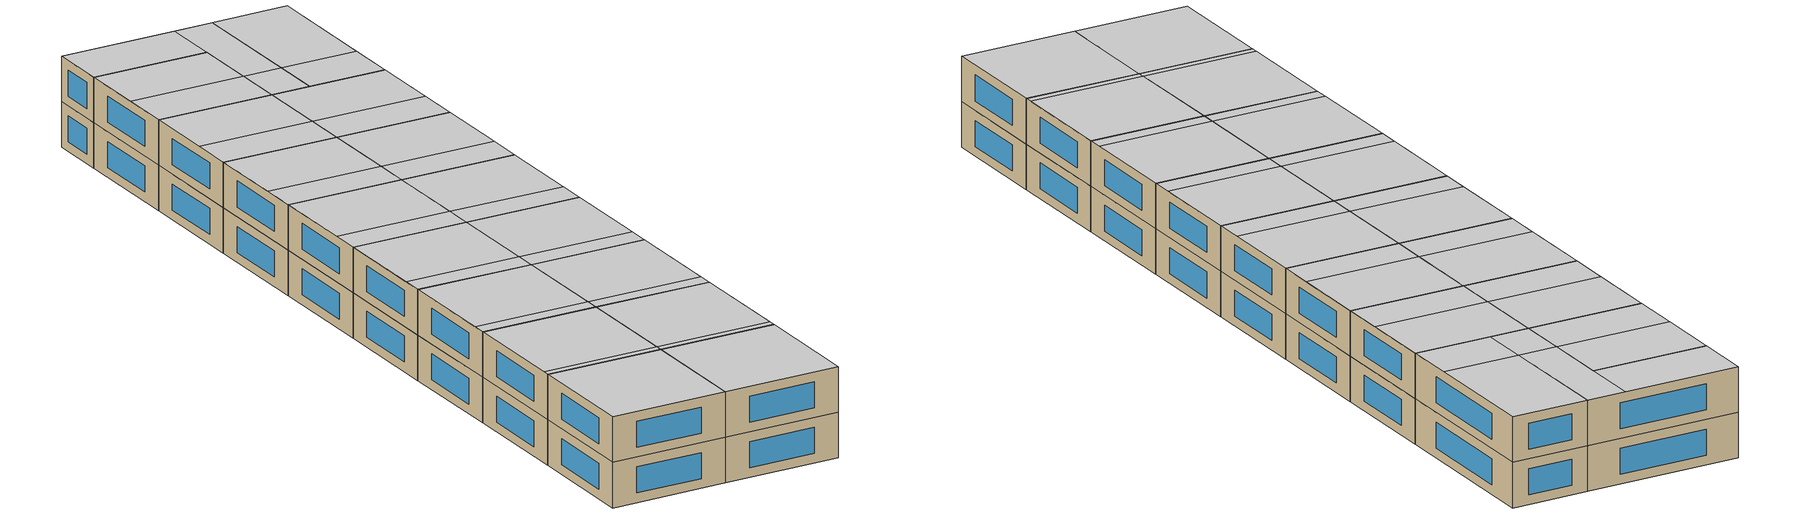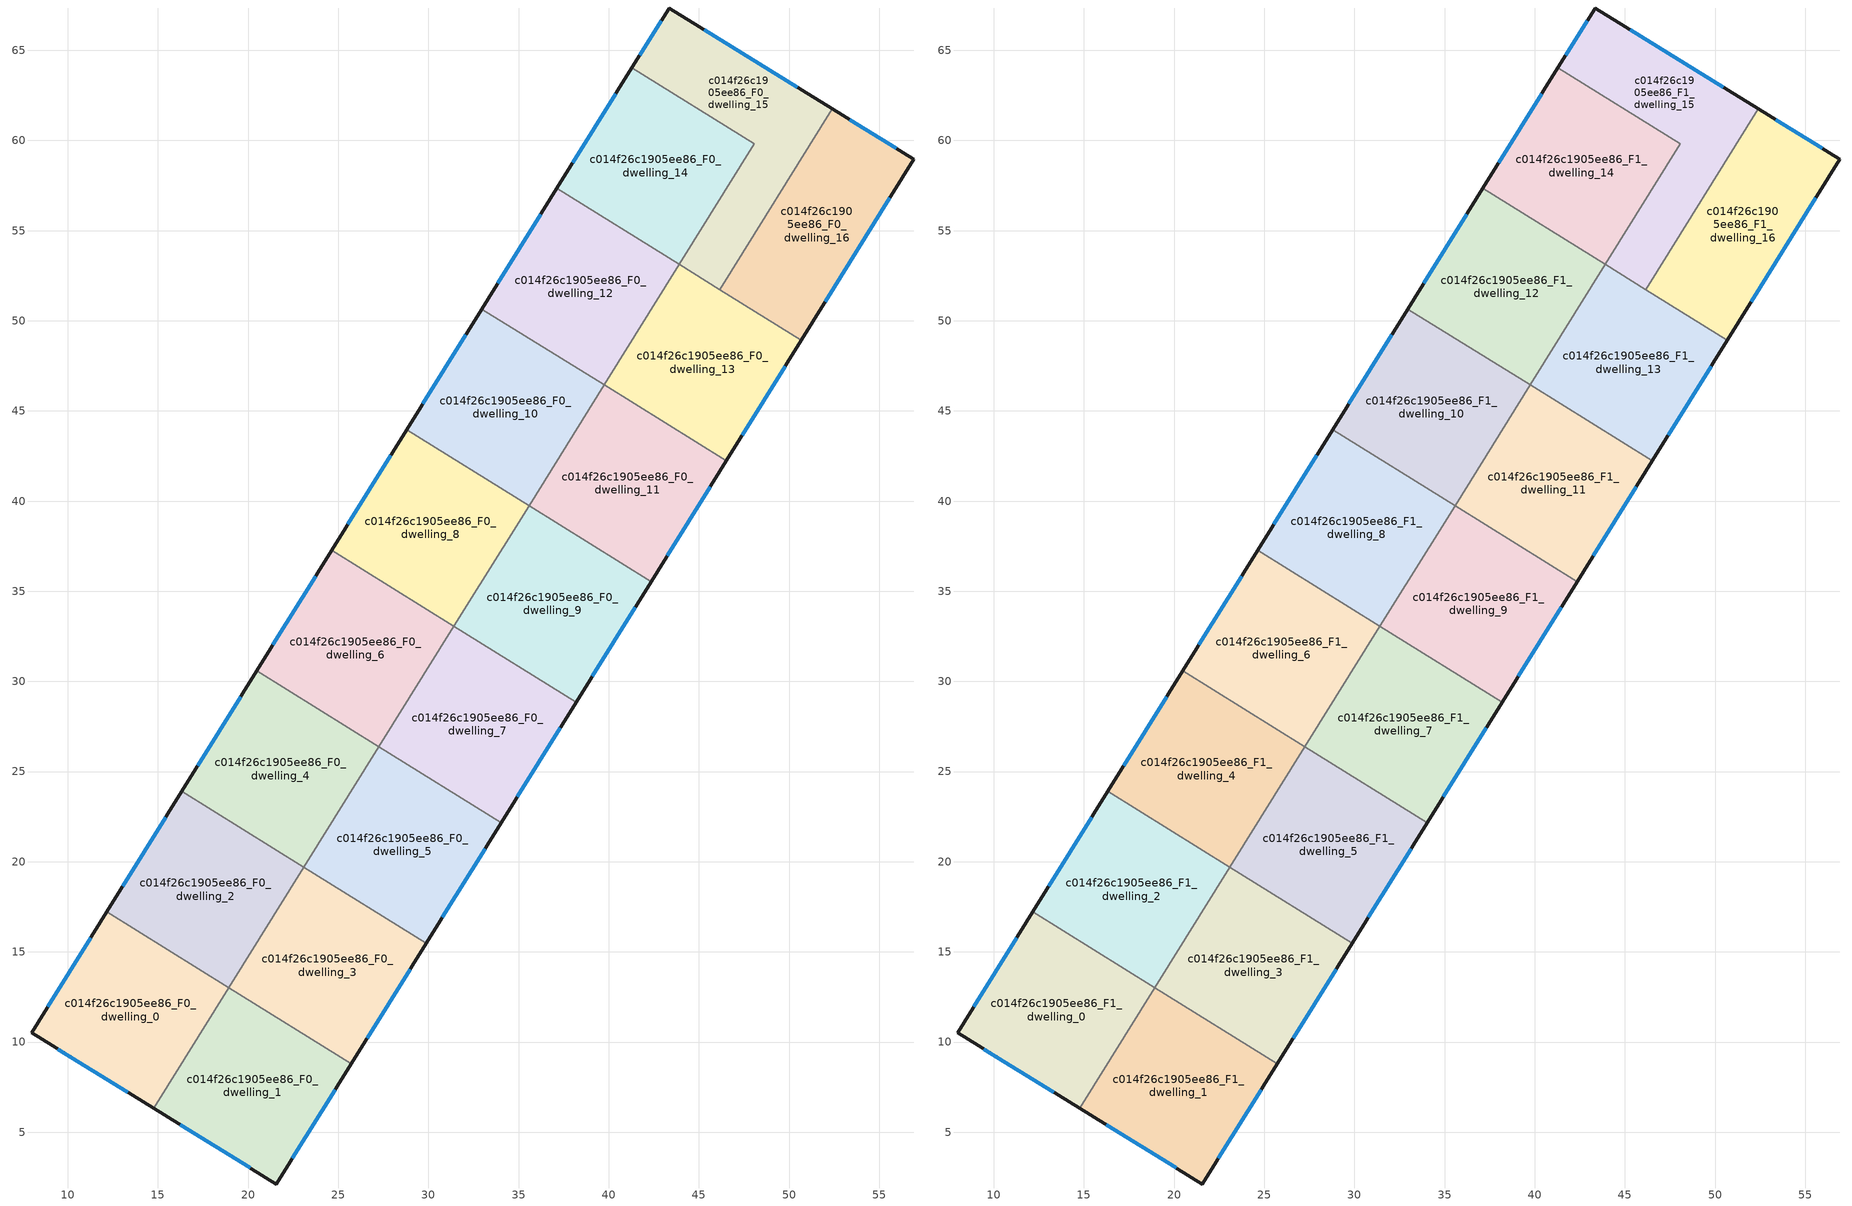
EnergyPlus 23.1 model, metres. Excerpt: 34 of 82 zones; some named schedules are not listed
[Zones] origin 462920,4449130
c014f26c1905ee86_F0_dwelling_0
 floor ground (EU_floor_Construction): 18.93,13.01 14.77,6.33 7.99,10.51 12.17,17.22 z0
 wall outside (EU_wall_Construction): 12.17,17.22 7.99,10.51 14.77,6.33 z0:3
 wall to c014f26c1905ee86_F0_dwelling_1 (EU_wall_Construction): 14.77,6.33 18.93,13.01 z0:3
 wall to c014f26c1905ee86_F0_dwelling_2 (EU_wall_Construction): 18.93,13.01 12.17,17.22 z0:3
 window (EU_Window_Construction): 9.44,9.61 13.32,7.22 / 11.27,15.78 8.89,11.95 z0.64:2.36
c014f26c1905ee86_F0_dwelling_1
 floor ground (EU_floor_Construction): 25.71,8.79 21.56,2.13 14.77,6.33 18.93,13.01 z0
 wall outside (EU_wall_Construction): 14.77,6.33 21.56,2.13 25.71,8.79 z0:3
 wall to c014f26c1905ee86_F0_dwelling_3 (EU_wall_Construction): 25.71,8.79 18.94,13.01 z0:3
 wall to c014f26c1905ee86_F0_dwelling_2 (EU_wall_Construction): 18.94,13.01 18.93,13.01 z0:3
 window (EU_Window_Construction): 16.22,5.43 20.11,3.03 / 22.45,3.56 24.82,7.37 z0.64:2.36
c014f26c1905ee86_F0_dwelling_10
 floor ground (EU_floor_Construction): 39.74,46.44 35.58,39.75 28.81,43.96 32.97,50.65 z0
 wall outside (EU_wall_Construction): 32.97,50.65 28.81,43.96 z0:3
 wall to c014f26c1905ee86_F0_dwelling_8 (EU_wall_Construction): 28.81,43.96 35.58,39.75 z0:3
 wall to c014f26c1905ee86_F0_dwelling_12 (EU_wall_Construction): 39.74,46.44 32.97,50.65 z0:3
 wall to c014f26c1905ee86_F0_dwelling_11 (EU_wall_Construction): 35.58,39.75 39.74,46.44 z0:3
 window (EU_Window_Construction): 32.07,49.22 29.7,45.4 z0.64:2.36
c014f26c1905ee86_F0_dwelling_11
 floor ground (EU_floor_Construction): 46.51,42.23 42.35,35.54 35.58,39.75 39.74,46.44 z0
 wall outside (EU_wall_Construction): 42.35,35.54 46.51,42.23 z0:3
 wall to c014f26c1905ee86_F0_dwelling_13 (EU_wall_Construction): 46.51,42.23 39.74,46.44 z0:3
 wall to c014f26c1905ee86_F0_dwelling_9 (EU_wall_Construction): 35.58,39.75 42.35,35.54 z0:3
 window (EU_Window_Construction): 43.24,36.97 45.62,40.79 z0.64:2.36
c014f26c1905ee86_F0_dwelling_12
 floor ground (EU_floor_Construction): 43.9,53.12 39.74,46.44 32.97,50.65 37.12,57.34 z0
 wall outside (EU_wall_Construction): 37.12,57.34 32.97,50.65 z0:3
 wall to c014f26c1905ee86_F0_dwelling_14 (EU_wall_Construction): 43.9,53.12 37.12,57.34 z0:3
 wall to c014f26c1905ee86_F0_dwelling_13 (EU_wall_Construction): 39.74,46.44 43.9,53.12 z0:3
 window (EU_Window_Construction): 36.23,55.91 33.86,52.08 z0.64:2.36
c014f26c1905ee86_F0_dwelling_13
 floor ground (EU_floor_Construction): 50.67,48.91 46.51,42.23 39.74,46.44 43.9,53.12 z0
 wall outside (EU_wall_Construction): 46.51,42.23 50.67,48.91 z0:3
 wall to c014f26c1905ee86_F0_dwelling_16 (EU_wall_Construction): 50.67,48.91 46.16,51.72 z0:3
 wall to c014f26c1905ee86_F0_dwelling_15 (EU_wall_Construction): 46.16,51.72 43.9,53.12 z0:3
 window (EU_Window_Construction): 47.4,43.66 49.78,47.48 z0.64:2.36
c014f26c1905ee86_F0_dwelling_14
 floor ground (EU_floor_Construction): 48.06,59.81 43.9,53.12 37.12,57.34 41.28,64.02 z0
 wall outside (EU_wall_Construction): 41.28,64.02 37.12,57.34 z0:3
 wall to c014f26c1905ee86_F0_dwelling_15 (EU_wall_Construction): 43.9,53.12 48.06,59.81 41.28,64.02 z0:3
 window (EU_Window_Construction): 40.39,62.59 38.02,58.77 z0.64:2.36
c014f26c1905ee86_F0_dwelling_15
 floor ground (EU_floor_Construction): 52.4,61.75 46.16,51.72 43.9,53.12 48.06,59.81 41.28,64.02 43.35,67.34 z0
 wall outside (EU_wall_Construction): 52.4,61.75 43.35,67.34 41.28,64.02 z0:3
 wall to c014f26c1905ee86_F0_dwelling_16 (EU_wall_Construction): 46.16,51.72 52.4,61.75 z0:3
 window (EU_Window_Construction): 42.91,66.63 41.73,64.74 / 50.46,62.95 45.29,66.15 z0.64:2.36
c014f26c1905ee86_F0_dwelling_16
 floor ground (EU_floor_Construction): 56.92,58.96 50.67,48.91 46.16,51.72 52.4,61.75 z0
 wall outside (EU_wall_Construction): 50.67,48.91 56.92,58.96 52.4,61.75 z0:3
 window (EU_Window_Construction): 55.95,59.56 53.37,61.16 / 52.01,51.07 55.58,56.81 z0.64:2.36
c014f26c1905ee86_F0_dwelling_2
 floor ground (EU_floor_Construction): 23.1,19.69 18.94,13.01 12.17,17.22 16.33,23.91 z0
 wall outside (EU_wall_Construction): 16.33,23.91 12.17,17.22 z0:3
 wall to c014f26c1905ee86_F0_dwelling_4 (EU_wall_Construction): 23.1,19.69 16.33,23.91 z0:3
 wall to c014f26c1905ee86_F0_dwelling_3 (EU_wall_Construction): 18.94,13.01 23.1,19.69 z0:3
 window (EU_Window_Construction): 15.44,22.47 13.06,18.65 z0.64:2.36
c014f26c1905ee86_F0_dwelling_3
 floor ground (EU_floor_Construction): 29.87,15.48 25.71,8.79 18.94,13.01 23.1,19.69 z0
 wall outside (EU_wall_Construction): 25.71,8.79 29.87,15.48 z0:3
 wall to c014f26c1905ee86_F0_dwelling_5 (EU_wall_Construction): 29.87,15.48 23.1,19.69 z0:3
 window (EU_Window_Construction): 26.6,10.23 28.98,14.05 z0.64:2.36
c014f26c1905ee86_F0_dwelling_4
 floor ground (EU_floor_Construction): 27.26,26.38 23.1,19.69 16.33,23.91 20.49,30.59 z0
 wall outside (EU_wall_Construction): 20.49,30.59 16.33,23.91 z0:3
 wall to c014f26c1905ee86_F0_dwelling_6 (EU_wall_Construction): 27.26,26.38 20.49,30.59 z0:3
 wall to c014f26c1905ee86_F0_dwelling_5 (EU_wall_Construction): 23.1,19.69 27.26,26.38 z0:3
 window (EU_Window_Construction): 19.6,29.16 17.22,25.34 z0.64:2.36
c014f26c1905ee86_F0_dwelling_5
 floor ground (EU_floor_Construction): 34.03,22.17 29.87,15.48 23.1,19.69 27.26,26.38 z0
 wall outside (EU_wall_Construction): 29.87,15.48 34.03,22.17 z0:3
 wall to c014f26c1905ee86_F0_dwelling_7 (EU_wall_Construction): 34.03,22.17 27.26,26.38 z0:3
 window (EU_Window_Construction): 30.76,16.91 33.14,20.73 z0.64:2.36
c014f26c1905ee86_F0_dwelling_6
 floor ground (EU_floor_Construction): 31.42,33.07 27.26,26.38 20.49,30.59 24.65,37.28 z0
 wall outside (EU_wall_Construction): 24.65,37.28 20.49,30.59 z0:3
 wall to c014f26c1905ee86_F0_dwelling_8 (EU_wall_Construction): 31.42,33.07 24.65,37.28 z0:3
 wall to c014f26c1905ee86_F0_dwelling_7 (EU_wall_Construction): 27.26,26.38 31.42,33.07 z0:3
 window (EU_Window_Construction): 23.75,35.85 21.38,32.02 z0.64:2.36
c014f26c1905ee86_F0_dwelling_7
 floor ground (EU_floor_Construction): 38.19,28.85 34.03,22.17 27.26,26.38 31.42,33.07 z0
 wall outside (EU_wall_Construction): 34.03,22.17 38.19,28.85 z0:3
 wall to c014f26c1905ee86_F0_dwelling_9 (EU_wall_Construction): 38.19,28.85 31.42,33.07 z0:3
 window (EU_Window_Construction): 34.92,23.6 37.3,27.42 z0.64:2.36
c014f26c1905ee86_F0_dwelling_8
 floor ground (EU_floor_Construction): 35.58,39.75 31.42,33.07 24.65,37.28 28.81,43.96 z0
 wall outside (EU_wall_Construction): 28.81,43.96 24.65,37.28 z0:3
 wall to c014f26c1905ee86_F0_dwelling_9 (EU_wall_Construction): 31.42,33.07 35.58,39.75 z0:3
 window (EU_Window_Construction): 27.91,42.53 25.54,38.71 z0.64:2.36
c014f26c1905ee86_F0_dwelling_9
 floor ground (EU_floor_Construction): 42.35,35.54 38.19,28.85 31.42,33.07 35.58,39.75 z0
 wall outside (EU_wall_Construction): 38.19,28.85 42.35,35.54 z0:3
 window (EU_Window_Construction): 39.08,30.29 41.46,34.11 z0.64:2.36
c014f26c1905ee86_F1_dwelling_0
 floor to c014f26c1905ee86_F0_dwelling_0 (EU_floor_Construction): 18.93,13.01 14.77,6.33 7.99,10.51 12.17,17.22 z3
 wall outside (EU_wall_Construction): 12.17,17.22 7.99,10.51 14.77,6.33 z3:6
 wall to c014f26c1905ee86_F1_dwelling_1 (EU_wall_Construction): 14.77,6.33 18.93,13.01 z3:6
 wall to c014f26c1905ee86_F1_dwelling_2 (EU_wall_Construction): 18.93,13.01 12.17,17.22 z3:6
 window (EU_Window_Construction): 9.44,9.61 13.32,7.22 / 11.27,15.78 8.89,11.95 z3.64:5.36
 ceiling to c014f26c1905ee86_F2_dwelling_0 (EU_floor_Construction): 14.77,6.33 18.93,13.01 12.17,17.22 7.99,10.51 z6
c014f26c1905ee86_F1_dwelling_1
 floor to c014f26c1905ee86_F0_dwelling_1 (EU_floor_Construction): 25.71,8.79 21.56,2.13 14.77,6.33 18.93,13.01 z3
 wall outside (EU_wall_Construction): 14.77,6.33 21.56,2.13 25.71,8.79 z3:6
 wall to c014f26c1905ee86_F1_dwelling_3 (EU_wall_Construction): 25.71,8.79 18.94,13.01 z3:6
 wall to c014f26c1905ee86_F1_dwelling_2 (EU_wall_Construction): 18.94,13.01 18.93,13.01 z3:6
 window (EU_Window_Construction): 16.22,5.43 20.11,3.03 / 22.45,3.56 24.82,7.37 z3.64:5.36
 ceiling to c014f26c1905ee86_F2_dwelling_1 (EU_floor_Construction): 21.56,2.13 25.71,8.79 18.93,13.01 14.77,6.33 z6
c014f26c1905ee86_F1_dwelling_10
 floor to c014f26c1905ee86_F0_dwelling_10 (EU_floor_Construction): 39.74,46.44 35.58,39.75 28.81,43.96 32.97,50.65 z3
 wall outside (EU_wall_Construction): 32.97,50.65 28.81,43.96 z3:6
 wall to c014f26c1905ee86_F1_dwelling_8 (EU_wall_Construction): 28.81,43.96 35.58,39.75 z3:6
 wall to c014f26c1905ee86_F1_dwelling_12 (EU_wall_Construction): 39.74,46.44 32.97,50.65 z3:6
 wall to c014f26c1905ee86_F1_dwelling_11 (EU_wall_Construction): 35.58,39.75 39.74,46.44 z3:6
 window (EU_Window_Construction): 32.07,49.22 29.7,45.4 z3.64:5.36
 ceiling adiabatic (EU_roof_Construction): 36.88,41.84 39.74,46.44 32.97,50.65 30.11,46.05 z6
 ceiling to c014f26c1905ee86_F2_dwelling_8 (EU_floor_Construction): 35.58,39.75 36.88,41.84 30.11,46.05 28.81,43.96 z6
c014f26c1905ee86_F1_dwelling_11
 floor to c014f26c1905ee86_F0_dwelling_11 (EU_floor_Construction): 46.51,42.23 42.35,35.54 35.58,39.75 39.74,46.44 z3
 wall outside (EU_wall_Construction): 42.35,35.54 46.51,42.23 z3:6
 wall to c014f26c1905ee86_F1_dwelling_13 (EU_wall_Construction): 46.51,42.23 39.74,46.44 z3:6
 wall to c014f26c1905ee86_F1_dwelling_9 (EU_wall_Construction): 35.58,39.75 42.35,35.54 z3:6
 window (EU_Window_Construction): 43.24,36.97 45.62,40.79 z3.64:5.36
 ceiling to c014f26c1905ee86_F2_dwelling_11 (EU_floor_Construction): 43.65,37.63 46.51,42.23 39.74,46.44 36.88,41.84 z6
 ceiling to c014f26c1905ee86_F2_dwelling_9 (EU_floor_Construction): 42.35,35.54 43.65,37.63 36.88,41.84 35.58,39.75 z6
c014f26c1905ee86_F1_dwelling_12
 floor to c014f26c1905ee86_F0_dwelling_12 (EU_floor_Construction): 43.9,53.12 39.74,46.44 32.97,50.65 37.12,57.34 z3
 wall outside (EU_wall_Construction): 37.12,57.34 32.97,50.65 z3:6
 wall to c014f26c1905ee86_F1_dwelling_14 (EU_wall_Construction): 43.9,53.12 37.12,57.34 z3:6
 wall to c014f26c1905ee86_F1_dwelling_13 (EU_wall_Construction): 39.74,46.44 43.9,53.12 z3:6
 window (EU_Window_Construction): 36.23,55.91 33.86,52.08 z3.64:5.36
 ceiling to c014f26c1905ee86_F2_dwelling_12 (EU_floor_Construction): 41.3,48.95 43.9,53.13 37.13,57.34 34.53,53.16 z6
 ceiling to c014f26c1905ee86_F2_dwelling_10 (EU_floor_Construction): 39.74,46.44 41.3,48.95 34.53,53.16 32.97,50.65 z6
c014f26c1905ee86_F1_dwelling_13
 floor to c014f26c1905ee86_F0_dwelling_13 (EU_floor_Construction): 50.67,48.91 46.51,42.23 39.74,46.44 43.9,53.12 z3
 wall outside (EU_wall_Construction): 46.51,42.23 50.67,48.91 z3:6
 wall to c014f26c1905ee86_F1_dwelling_16 (EU_wall_Construction): 50.67,48.91 46.16,51.72 z3:6
 wall to c014f26c1905ee86_F1_dwelling_15 (EU_wall_Construction): 46.16,51.72 43.9,53.12 z3:6
 window (EU_Window_Construction): 47.4,43.66 49.78,47.48 z3.64:5.36
 ceiling to c014f26c1905ee86_F2_dwelling_13 (EU_floor_Construction): 48.07,44.73 50.67,48.91 43.9,53.12 41.3,48.95 z6
 ceiling to c014f26c1905ee86_F2_dwelling_11 (EU_floor_Construction): 46.51,42.23 48.07,44.73 41.3,48.95 39.74,46.44 z6
c014f26c1905ee86_F1_dwelling_14
 floor to c014f26c1905ee86_F0_dwelling_14 (EU_floor_Construction): 48.06,59.81 43.9,53.12 37.12,57.34 41.28,64.02 z3
 wall outside (EU_wall_Construction): 41.28,64.02 37.12,57.34 z3:6
 wall to c014f26c1905ee86_F1_dwelling_15 (EU_wall_Construction): 43.9,53.12 48.06,59.81 41.28,64.02 z3:6
 window (EU_Window_Construction): 40.39,62.59 38.02,58.77 z3.64:5.36
 ceiling adiabatic (EU_roof_Construction): 45.72,56.05 48.06,59.81 41.28,64.02 38.95,60.26 z6
 ceiling to c014f26c1905ee86_F2_dwelling_12 (EU_floor_Construction): 43.9,53.13 45.72,56.05 38.95,60.26 37.13,57.34 z6
c014f26c1905ee86_F1_dwelling_15
 floor to c014f26c1905ee86_F0_dwelling_15 (EU_floor_Construction): 52.4,61.75 46.16,51.72 43.9,53.12 48.06,59.81 41.28,64.02 43.35,67.34 z3
 wall outside (EU_wall_Construction): 52.4,61.75 43.35,67.34 41.28,64.02 z3:6
 wall to c014f26c1905ee86_F1_dwelling_16 (EU_wall_Construction): 46.16,51.72 52.4,61.75 z3:6
 window (EU_Window_Construction): 42.91,66.63 41.73,64.74 / 50.46,62.95 45.29,66.15 z3.64:5.36
 ceiling to c014f26c1905ee86_F2_dwelling_15 (EU_floor_Construction): 47.98,54.64 52.4,61.75 50.15,63.15 45.73,56.04 z6
 ceiling to c014f26c1905ee86_F2_dwelling_13 (EU_floor_Construction): 46.16,51.72 47.98,54.64 45.73,56.04 45.72,56.05 43.9,53.12 z6
 ceiling to c014f26c1905ee86_F2_dwelling_14 (EU_floor_Construction): 48.06,59.81 45.72,56.05 45.73,56.04 50.15,63.15 43.35,67.34 41.28,64.02 z6
c014f26c1905ee86_F1_dwelling_16
 floor to c014f26c1905ee86_F0_dwelling_16 (EU_floor_Construction): 56.92,58.96 50.67,48.91 46.16,51.72 52.4,61.75 z3
 wall outside (EU_wall_Construction): 50.67,48.91 56.92,58.96 52.4,61.75 z3:6
 window (EU_Window_Construction): 55.95,59.56 53.37,61.16 / 52.01,51.07 55.58,56.81 z3.64:5.36
 ceiling to c014f26c1905ee86_F2_dwelling_15 (EU_floor_Construction): 52.49,51.84 56.92,58.96 52.4,61.75 47.98,54.64 z6
 ceiling to c014f26c1905ee86_F2_dwelling_13 (EU_floor_Construction): 50.67,48.91 52.49,51.84 47.98,54.64 46.16,51.72 z6
c014f26c1905ee86_F1_dwelling_2
 floor to c014f26c1905ee86_F0_dwelling_2 (EU_floor_Construction): 23.1,19.69 18.94,13.01 12.17,17.22 16.33,23.91 z3
 wall outside (EU_wall_Construction): 16.33,23.91 12.17,17.22 z3:6
 wall to c014f26c1905ee86_F1_dwelling_4 (EU_wall_Construction): 23.1,19.69 16.33,23.91 z3:6
 wall to c014f26c1905ee86_F1_dwelling_3 (EU_wall_Construction): 18.94,13.01 23.1,19.69 z3:6
 window (EU_Window_Construction): 15.44,22.47 13.06,18.65 z3.64:5.36
 ceiling to c014f26c1905ee86_F2_dwelling_2 (EU_floor_Construction): 19.2,13.42 23.1,19.69 16.33,23.91 12.43,17.64 z6
 ceiling to c014f26c1905ee86_F2_dwelling_0 (EU_floor_Construction): 18.93,13.01 19.19,13.43 12.43,17.64 12.17,17.22 z6
c014f26c1905ee86_F1_dwelling_3
 floor to c014f26c1905ee86_F0_dwelling_3 (EU_floor_Construction): 29.87,15.48 25.71,8.79 18.94,13.01 23.1,19.69 z3
 wall outside (EU_wall_Construction): 25.71,8.79 29.87,15.48 z3:6
 wall to c014f26c1905ee86_F1_dwelling_5 (EU_wall_Construction): 29.87,15.48 23.1,19.69 z3:6
 window (EU_Window_Construction): 26.6,10.23 28.98,14.05 z3.64:5.36
 ceiling adiabatic (EU_roof_Construction): 25.97,9.21 29.87,15.48 23.1,19.69 19.2,13.42 z6
 ceiling to c014f26c1905ee86_F2_dwelling_1 (EU_floor_Construction): 25.71,8.79 25.97,9.21 19.2,13.42 18.94,13.01 z6
c014f26c1905ee86_F1_dwelling_4
 floor to c014f26c1905ee86_F0_dwelling_4 (EU_floor_Construction): 27.26,26.38 23.1,19.69 16.33,23.91 20.49,30.59 z3
 wall outside (EU_wall_Construction): 20.49,30.59 16.33,23.91 z3:6
 wall to c014f26c1905ee86_F1_dwelling_6 (EU_wall_Construction): 27.26,26.38 20.49,30.59 z3:6
 wall to c014f26c1905ee86_F1_dwelling_5 (EU_wall_Construction): 23.1,19.69 27.26,26.38 z3:6
 window (EU_Window_Construction): 19.6,29.16 17.22,25.34 z3.64:5.36
 ceiling to c014f26c1905ee86_F2_dwelling_4 (EU_floor_Construction): 23.62,20.53 27.26,26.38 20.49,30.59 16.85,24.74 z6
 ceiling to c014f26c1905ee86_F2_dwelling_2 (EU_floor_Construction): 23.1,19.69 23.62,20.53 16.85,24.74 16.33,23.91 z6
c014f26c1905ee86_F1_dwelling_5
 floor to c014f26c1905ee86_F0_dwelling_5 (EU_floor_Construction): 34.03,22.17 29.87,15.48 23.1,19.69 27.26,26.38 z3
 wall outside (EU_wall_Construction): 29.87,15.48 34.03,22.17 z3:6
 wall to c014f26c1905ee86_F1_dwelling_7 (EU_wall_Construction): 34.03,22.17 27.26,26.38 z3:6
 window (EU_Window_Construction): 30.76,16.91 33.14,20.73 z3.64:5.36
 ceiling to c014f26c1905ee86_F2_dwelling_5 (EU_floor_Construction): 30.39,16.32 34.03,22.17 27.26,26.38 23.62,20.53 z6
 ceiling to c014f26c1905ee86_F2_dwelling_3 (EU_floor_Construction): 29.87,15.48 30.39,16.32 23.62,20.53 23.1,19.69 z6
c014f26c1905ee86_F1_dwelling_6
 floor to c014f26c1905ee86_F0_dwelling_6 (EU_floor_Construction): 31.42,33.07 27.26,26.38 20.49,30.59 24.65,37.28 z3
 wall outside (EU_wall_Construction): 24.65,37.28 20.49,30.59 z3:6
 wall to c014f26c1905ee86_F1_dwelling_8 (EU_wall_Construction): 31.42,33.07 24.65,37.28 z3:6
 wall to c014f26c1905ee86_F1_dwelling_7 (EU_wall_Construction): 27.26,26.38 31.42,33.07 z3:6
 window (EU_Window_Construction): 23.75,35.85 21.38,32.02 z3.64:5.36
 ceiling to c014f26c1905ee86_F2_dwelling_6 (EU_floor_Construction): 28.04,27.63 31.42,33.07 24.65,37.28 21.27,31.85 z6
 ceiling to c014f26c1905ee86_F2_dwelling_4 (EU_floor_Construction): 27.26,26.38 28.04,27.63 21.27,31.85 20.49,30.59 z6
c014f26c1905ee86_F1_dwelling_7
 floor to c014f26c1905ee86_F0_dwelling_7 (EU_floor_Construction): 38.19,28.85 34.03,22.17 27.26,26.38 31.42,33.07 z3
 wall outside (EU_wall_Construction): 34.03,22.17 38.19,28.85 z3:6
 wall to c014f26c1905ee86_F1_dwelling_9 (EU_wall_Construction): 38.19,28.85 31.42,33.07 z3:6
 window (EU_Window_Construction): 34.92,23.6 37.3,27.42 z3.64:5.36
 ceiling to c014f26c1905ee86_F2_dwelling_7 (EU_floor_Construction): 34.81,23.42 38.19,28.85 31.42,33.07 28.04,27.63 z6
 ceiling to c014f26c1905ee86_F2_dwelling_5 (EU_floor_Construction): 34.03,22.17 34.81,23.42 28.04,27.63 27.26,26.38 z6
c014f26c1905ee86_F1_dwelling_8
 floor to c014f26c1905ee86_F0_dwelling_8 (EU_floor_Construction): 35.58,39.75 31.42,33.07 24.65,37.28 28.81,43.96 z3
 wall outside (EU_wall_Construction): 28.81,43.96 24.65,37.28 z3:6
 wall to c014f26c1905ee86_F1_dwelling_9 (EU_wall_Construction): 31.42,33.07 35.58,39.75 z3:6
 window (EU_Window_Construction): 27.91,42.53 25.54,38.71 z3.64:5.36
 ceiling adiabatic (EU_roof_Construction): 32.46,34.74 35.58,39.75 28.81,43.96 25.69,38.95 z6
 ceiling to c014f26c1905ee86_F2_dwelling_6 (EU_floor_Construction): 31.42,33.07 32.46,34.74 25.69,38.95 24.65,37.28 z6
c014f26c1905ee86_F1_dwelling_9
 floor to c014f26c1905ee86_F0_dwelling_9 (EU_floor_Construction): 42.35,35.54 38.19,28.85 31.42,33.07 35.58,39.75 z3
 wall outside (EU_wall_Construction): 38.19,28.85 42.35,35.54 z3:6
 window (EU_Window_Construction): 39.08,30.29 41.46,34.11 z3.64:5.36
 ceiling to c014f26c1905ee86_F2_dwelling_9 (EU_floor_Construction): 39.23,30.53 42.35,35.54 35.58,39.75 32.46,34.74 z6
 ceiling to c014f26c1905ee86_F2_dwelling_7 (EU_floor_Construction): 38.19,28.85 39.23,30.53 32.46,34.74 31.42,33.07 z6
[Building]
EU S2 Campaign: North Axis=0; Terrain=City; Solar Distribution=FullExterior
[Site:Location]
Yerevan-Zvartnots.Intl.AP: Latitude=40.15; Longitude=44.383; Time Zone=4; Elevation=854
[SizingPeriod:WeatherFileDays]
AnnualSizingPeriod: Begin Month=1; Begin Day of Month=1; End Month=12; End Day of Month=31; Day of Week for Start Day=Monday; Use Weather File Daylight Saving Period=No; Use Weather File Rain and Snow Indicators=No
[MATERIAL]
EU_InternalMass_Material: Roughness=MediumRough; Thickness=0.1; Conductivity=1; Density=1800; Specific Heat=900; Thermal Absorptance=0.9; Solar Absorptance=0.7; Visible Absorptance=0.7
[MATERIAL:NOMASS] Roughness=MediumRough; Thermal Absorptance=0.9; Solar Absorptance=0.7; Visible Absorptance=0.7
Name | Thermal Resistance
EU_wall_NoMass | 1.05043
EU_roof_NoMass | 1.45357
EU_floor_NoMass | 0.478065
[WINDOWMATERIAL:SIMPLEGLAZINGSYSTEM]
EU_Window_SimpleGlazing: UFactor=2.5566; Solar Heat Gain Coefficient=0.75; Visible Transmittance=0.75
[CONSTRUCTION]
EU_wall_Construction: EU_wall_NoMass
EU_roof_Construction: EU_roof_NoMass
EU_floor_Construction: EU_floor_NoMass
EU_Window_Construction: EU_Window_SimpleGlazing
EU_InternalMass_Construction: EU_InternalMass_Material
[ZONE] Type=1; Multiplier=1; Ceiling Height=autocalculate; Floor Area=autocalculate; Part of Total Floor Area=Yes
Name | Volume
c014f26c1905ee86_F0_dwelling_0; c014f26c1905ee86_F1_dwelling_0 | 188.405
c014f26c1905ee86_F0_dwelling_1; c014f26c1905ee86_F1_dwelling_1 | 188.394
c014f26c1905ee86_F0_dwelling_10; c014f26c1905ee86_F1_dwelling_10 | 188.362
c014f26c1905ee86_F0_dwelling_11; c014f26c1905ee86_F1_dwelling_11; c014f26c1905ee86_F0_dwelling_14; c014f26c1905ee86_F1_dwelling_14; c014f26c1905ee86_F0_dwelling_7; c014f26c1905ee86_F1_dwelling_7 | 188.395
c014f26c1905ee86_F0_dwelling_12; c014f26c1905ee86_F1_dwelling_12; c014f26c1905ee86_F0_dwelling_6; c014f26c1905ee86_F1_dwelling_6 | 188.378
c014f26c1905ee86_F0_dwelling_13; c014f26c1905ee86_F1_dwelling_13; c014f26c1905ee86_F0_dwelling_5; c014f26c1905ee86_F1_dwelling_5 | 188.415
c014f26c1905ee86_F0_dwelling_15; c014f26c1905ee86_F1_dwelling_15 | 188.386
c014f26c1905ee86_F0_dwelling_16; c014f26c1905ee86_F1_dwelling_16 | 188.402
c014f26c1905ee86_F0_dwelling_2; c014f26c1905ee86_F1_dwelling_2 | 188.361
c014f26c1905ee86_F0_dwelling_3; c014f26c1905ee86_F1_dwelling_3; c014f26c1905ee86_F0_dwelling_8; c014f26c1905ee86_F1_dwelling_8 | 188.399
c014f26c1905ee86_F0_dwelling_4; c014f26c1905ee86_F1_dwelling_4 | 188.383
c014f26c1905ee86_F0_dwelling_9; c014f26c1905ee86_F1_dwelling_9 | 188.411
[INTERNALMASS] Construction=EU_InternalMass_Construction
Name | Zone or ZoneList | Surface Area
c014f26c1905ee86_F0_dwelling_0_EU_InternalMass | c014f26c1905ee86_F0_dwelling_0 | 62.8023
c014f26c1905ee86_F0_dwelling_1_EU_InternalMass | c014f26c1905ee86_F0_dwelling_1 | 62.7973
c014f26c1905ee86_F0_dwelling_2_EU_InternalMass | c014f26c1905ee86_F0_dwelling_2 | 62.7874
c014f26c1905ee86_F0_dwelling_3_EU_InternalMass | c014f26c1905ee86_F0_dwelling_3 | 62.8006
c014f26c1905ee86_F0_dwelling_4_EU_InternalMass | c014f26c1905ee86_F0_dwelling_4 | 62.7969
c014f26c1905ee86_F0_dwelling_5_EU_InternalMass | c014f26c1905ee86_F0_dwelling_5 | 62.805
c014f26c1905ee86_F0_dwelling_6_EU_InternalMass | c014f26c1905ee86_F0_dwelling_6 | 62.7928
c014f26c1905ee86_F0_dwelling_7_EU_InternalMass | c014f26c1905ee86_F0_dwelling_7 | 62.7966
c014f26c1905ee86_F0_dwelling_8_EU_InternalMass | c014f26c1905ee86_F0_dwelling_8 | 62.8006
c014f26c1905ee86_F0_dwelling_9_EU_InternalMass | c014f26c1905ee86_F0_dwelling_9 | 62.8027
c014f26c1905ee86_F0_dwelling_10_EU_InternalMass | c014f26c1905ee86_F0_dwelling_10 | 62.7874
c014f26c1905ee86_F0_dwelling_11_EU_InternalMass | c014f26c1905ee86_F0_dwelling_11 | 62.7982
c014f26c1905ee86_F0_dwelling_12_EU_InternalMass | c014f26c1905ee86_F0_dwelling_12 | 62.7935
c014f26c1905ee86_F0_dwelling_13_EU_InternalMass | c014f26c1905ee86_F0_dwelling_13 | 62.806
c014f26c1905ee86_F0_dwelling_14_EU_InternalMass | c014f26c1905ee86_F0_dwelling_14 | 62.7983
c014f26c1905ee86_F0_dwelling_15_EU_InternalMass | c014f26c1905ee86_F0_dwelling_15 | 62.7954
c014f26c1905ee86_F0_dwelling_16_EU_InternalMass | c014f26c1905ee86_F0_dwelling_16 | 62.7996
c014f26c1905ee86_F1_dwelling_0_EU_InternalMass | c014f26c1905ee86_F1_dwelling_0 | 62.8023
c014f26c1905ee86_F1_dwelling_1_EU_InternalMass | c014f26c1905ee86_F1_dwelling_1 | 62.7973
c014f26c1905ee86_F1_dwelling_2_EU_InternalMass | c014f26c1905ee86_F1_dwelling_2 | 62.7874
c014f26c1905ee86_F1_dwelling_3_EU_InternalMass | c014f26c1905ee86_F1_dwelling_3 | 62.8006
c014f26c1905ee86_F1_dwelling_4_EU_InternalMass | c014f26c1905ee86_F1_dwelling_4 | 62.7969
c014f26c1905ee86_F1_dwelling_5_EU_InternalMass | c014f26c1905ee86_F1_dwelling_5 | 62.805
c014f26c1905ee86_F1_dwelling_6_EU_InternalMass | c014f26c1905ee86_F1_dwelling_6 | 62.7928
c014f26c1905ee86_F1_dwelling_7_EU_InternalMass | c014f26c1905ee86_F1_dwelling_7 | 62.7966
c014f26c1905ee86_F1_dwelling_8_EU_InternalMass | c014f26c1905ee86_F1_dwelling_8 | 62.8006
c014f26c1905ee86_F1_dwelling_9_EU_InternalMass | c014f26c1905ee86_F1_dwelling_9 | 62.8027
c014f26c1905ee86_F1_dwelling_10_EU_InternalMass | c014f26c1905ee86_F1_dwelling_10 | 62.7874
c014f26c1905ee86_F1_dwelling_11_EU_InternalMass | c014f26c1905ee86_F1_dwelling_11 | 62.7982
c014f26c1905ee86_F1_dwelling_12_EU_InternalMass | c014f26c1905ee86_F1_dwelling_12 | 62.7935
c014f26c1905ee86_F1_dwelling_13_EU_InternalMass | c014f26c1905ee86_F1_dwelling_13 | 62.806
c014f26c1905ee86_F1_dwelling_14_EU_InternalMass | c014f26c1905ee86_F1_dwelling_14 | 62.7983
c014f26c1905ee86_F1_dwelling_15_EU_InternalMass | c014f26c1905ee86_F1_dwelling_15 | 62.7954
c014f26c1905ee86_F1_dwelling_16_EU_InternalMass | c014f26c1905ee86_F1_dwelling_16 | 62.7996
[OTHEREQUIPMENT] Fuel Type=Electricity; Design Level Calculation Method=Watts/Area; Power per Zone Floor Area=1; Fraction Latent=0; Fraction Radiant=0; Fraction Lost=0; Carbon Dioxide Generation Rate=0; EndUse Subcategory=EU_Step8_InternalGains
Name | Zone or ZoneList or Space or SpaceList | Schedule
EU_Step8_InternalGain_c014f26c1905ee86_F0_dwelling_0_f000 | c014f26c1905ee86_F0_dwelling_0 | EU_Step8_GainSchedule_c014f26c1905ee86_F0_dwelling_0_f000
EU_Step8_InternalGain_c014f26c1905ee86_F0_dwelling_1_f000 | c014f26c1905ee86_F0_dwelling_1 | EU_Step8_GainSchedule_c014f26c1905ee86_F0_dwelling_1_f000
EU_Step8_InternalGain_c014f26c1905ee86_F0_dwelling_2_f000 | c014f26c1905ee86_F0_dwelling_2 | EU_Step8_GainSchedule_c014f26c1905ee86_F0_dwelling_2_f000
EU_Step8_InternalGain_c014f26c1905ee86_F0_dwelling_3_f000 | c014f26c1905ee86_F0_dwelling_3 | EU_Step8_GainSchedule_c014f26c1905ee86_F0_dwelling_3_f000
EU_Step8_InternalGain_c014f26c1905ee86_F0_dwelling_4_f000 | c014f26c1905ee86_F0_dwelling_4 | EU_Step8_GainSchedule_c014f26c1905ee86_F0_dwelling_4_f000
EU_Step8_InternalGain_c014f26c1905ee86_F0_dwelling_5_f000 | c014f26c1905ee86_F0_dwelling_5 | EU_Step8_GainSchedule_c014f26c1905ee86_F0_dwelling_5_f000
EU_Step8_InternalGain_c014f26c1905ee86_F0_dwelling_6_f000 | c014f26c1905ee86_F0_dwelling_6 | EU_Step8_GainSchedule_c014f26c1905ee86_F0_dwelling_6_f000
EU_Step8_InternalGain_c014f26c1905ee86_F0_dwelling_7_f000 | c014f26c1905ee86_F0_dwelling_7 | EU_Step8_GainSchedule_c014f26c1905ee86_F0_dwelling_7_f000
EU_Step8_InternalGain_c014f26c1905ee86_F0_dwelling_8_f000 | c014f26c1905ee86_F0_dwelling_8 | EU_Step8_GainSchedule_c014f26c1905ee86_F0_dwelling_8_f000
EU_Step8_InternalGain_c014f26c1905ee86_F0_dwelling_9_f000 | c014f26c1905ee86_F0_dwelling_9 | EU_Step8_GainSchedule_c014f26c1905ee86_F0_dwelling_9_f000
EU_Step8_InternalGain_c014f26c1905ee86_F0_dwelling_10_f000 | c014f26c1905ee86_F0_dwelling_10 | EU_Step8_GainSchedule_c014f26c1905ee86_F0_dwelling_10_f000
EU_Step8_InternalGain_c014f26c1905ee86_F0_dwelling_11_f000 | c014f26c1905ee86_F0_dwelling_11 | EU_Step8_GainSchedule_c014f26c1905ee86_F0_dwelling_11_f000
EU_Step8_InternalGain_c014f26c1905ee86_F0_dwelling_12_f000 | c014f26c1905ee86_F0_dwelling_12 | EU_Step8_GainSchedule_c014f26c1905ee86_F0_dwelling_12_f000
EU_Step8_InternalGain_c014f26c1905ee86_F0_dwelling_13_f000 | c014f26c1905ee86_F0_dwelling_13 | EU_Step8_GainSchedule_c014f26c1905ee86_F0_dwelling_13_f000
EU_Step8_InternalGain_c014f26c1905ee86_F0_dwelling_14_f000 | c014f26c1905ee86_F0_dwelling_14 | EU_Step8_GainSchedule_c014f26c1905ee86_F0_dwelling_14_f000
EU_Step8_InternalGain_c014f26c1905ee86_F0_dwelling_15_f000 | c014f26c1905ee86_F0_dwelling_15 | EU_Step8_GainSchedule_c014f26c1905ee86_F0_dwelling_15_f000
EU_Step8_InternalGain_c014f26c1905ee86_F0_dwelling_16_f000 | c014f26c1905ee86_F0_dwelling_16 | EU_Step8_GainSchedule_c014f26c1905ee86_F0_dwelling_16_f000
EU_Step8_InternalGain_c014f26c1905ee86_F1_dwelling_0_f000 | c014f26c1905ee86_F1_dwelling_0 | EU_Step8_GainSchedule_c014f26c1905ee86_F1_dwelling_0_f000
EU_Step8_InternalGain_c014f26c1905ee86_F1_dwelling_1_f000 | c014f26c1905ee86_F1_dwelling_1 | EU_Step8_GainSchedule_c014f26c1905ee86_F1_dwelling_1_f000
EU_Step8_InternalGain_c014f26c1905ee86_F1_dwelling_2_f000 | c014f26c1905ee86_F1_dwelling_2 | EU_Step8_GainSchedule_c014f26c1905ee86_F1_dwelling_2_f000
EU_Step8_InternalGain_c014f26c1905ee86_F1_dwelling_3_f000 | c014f26c1905ee86_F1_dwelling_3 | EU_Step8_GainSchedule_c014f26c1905ee86_F1_dwelling_3_f000
EU_Step8_InternalGain_c014f26c1905ee86_F1_dwelling_4_f000 | c014f26c1905ee86_F1_dwelling_4 | EU_Step8_GainSchedule_c014f26c1905ee86_F1_dwelling_4_f000
EU_Step8_InternalGain_c014f26c1905ee86_F1_dwelling_5_f000 | c014f26c1905ee86_F1_dwelling_5 | EU_Step8_GainSchedule_c014f26c1905ee86_F1_dwelling_5_f000
EU_Step8_InternalGain_c014f26c1905ee86_F1_dwelling_6_f000 | c014f26c1905ee86_F1_dwelling_6 | EU_Step8_GainSchedule_c014f26c1905ee86_F1_dwelling_6_f000
EU_Step8_InternalGain_c014f26c1905ee86_F1_dwelling_7_f000 | c014f26c1905ee86_F1_dwelling_7 | EU_Step8_GainSchedule_c014f26c1905ee86_F1_dwelling_7_f000
EU_Step8_InternalGain_c014f26c1905ee86_F1_dwelling_8_f000 | c014f26c1905ee86_F1_dwelling_8 | EU_Step8_GainSchedule_c014f26c1905ee86_F1_dwelling_8_f000
EU_Step8_InternalGain_c014f26c1905ee86_F1_dwelling_9_f000 | c014f26c1905ee86_F1_dwelling_9 | EU_Step8_GainSchedule_c014f26c1905ee86_F1_dwelling_9_f000
EU_Step8_InternalGain_c014f26c1905ee86_F1_dwelling_10_f000 | c014f26c1905ee86_F1_dwelling_10 | EU_Step8_GainSchedule_c014f26c1905ee86_F1_dwelling_10_f000
EU_Step8_InternalGain_c014f26c1905ee86_F1_dwelling_11_f000 | c014f26c1905ee86_F1_dwelling_11 | EU_Step8_GainSchedule_c014f26c1905ee86_F1_dwelling_11_f000
EU_Step8_InternalGain_c014f26c1905ee86_F1_dwelling_12_f000 | c014f26c1905ee86_F1_dwelling_12 | EU_Step8_GainSchedule_c014f26c1905ee86_F1_dwelling_12_f000
EU_Step8_InternalGain_c014f26c1905ee86_F1_dwelling_13_f000 | c014f26c1905ee86_F1_dwelling_13 | EU_Step8_GainSchedule_c014f26c1905ee86_F1_dwelling_13_f000
EU_Step8_InternalGain_c014f26c1905ee86_F1_dwelling_14_f000 | c014f26c1905ee86_F1_dwelling_14 | EU_Step8_GainSchedule_c014f26c1905ee86_F1_dwelling_14_f000
EU_Step8_InternalGain_c014f26c1905ee86_F1_dwelling_15_f000 | c014f26c1905ee86_F1_dwelling_15 | EU_Step8_GainSchedule_c014f26c1905ee86_F1_dwelling_15_f000
EU_Step8_InternalGain_c014f26c1905ee86_F1_dwelling_16_f000 | c014f26c1905ee86_F1_dwelling_16 | EU_Step8_GainSchedule_c014f26c1905ee86_F1_dwelling_16_f000
[ZONEVENTILATION:DESIGNFLOWRATE] Schedule=EU_AlwaysOn; Design Flow Rate Calculation Method=AirChanges/Hour; Air Changes per Hour=0.557805; Ventilation Type=Natural; Fan Pressure Rise=0; Fan Total Efficiency=1; Constant Term Coefficient=1; Temperature Term Coefficient=0; Velocity Term Coefficient=0; Velocity Squared Term Coefficient=0; Minimum Indoor Temperature=-100; Maximum Indoor Temperature=100; Delta Temperature=-100; Minimum Outdoor Temperature=-100; Maximum Outdoor Temperature=100; Maximum Wind Speed=40
Name | Zone or ZoneList or Space or SpaceList
EU_ConstantAir_c014f26c1905ee86_F0_dwelling_0 | c014f26c1905ee86_F0_dwelling_0
EU_ConstantAir_c014f26c1905ee86_F0_dwelling_1 | c014f26c1905ee86_F0_dwelling_1
EU_ConstantAir_c014f26c1905ee86_F0_dwelling_2 | c014f26c1905ee86_F0_dwelling_2
EU_ConstantAir_c014f26c1905ee86_F0_dwelling_3 | c014f26c1905ee86_F0_dwelling_3
EU_ConstantAir_c014f26c1905ee86_F0_dwelling_4 | c014f26c1905ee86_F0_dwelling_4
EU_ConstantAir_c014f26c1905ee86_F0_dwelling_5 | c014f26c1905ee86_F0_dwelling_5
EU_ConstantAir_c014f26c1905ee86_F0_dwelling_6 | c014f26c1905ee86_F0_dwelling_6
EU_ConstantAir_c014f26c1905ee86_F0_dwelling_7 | c014f26c1905ee86_F0_dwelling_7
EU_ConstantAir_c014f26c1905ee86_F0_dwelling_8 | c014f26c1905ee86_F0_dwelling_8
EU_ConstantAir_c014f26c1905ee86_F0_dwelling_9 | c014f26c1905ee86_F0_dwelling_9
EU_ConstantAir_c014f26c1905ee86_F0_dwelling_10 | c014f26c1905ee86_F0_dwelling_10
EU_ConstantAir_c014f26c1905ee86_F0_dwelling_11 | c014f26c1905ee86_F0_dwelling_11
EU_ConstantAir_c014f26c1905ee86_F0_dwelling_12 | c014f26c1905ee86_F0_dwelling_12
EU_ConstantAir_c014f26c1905ee86_F0_dwelling_13 | c014f26c1905ee86_F0_dwelling_13
EU_ConstantAir_c014f26c1905ee86_F0_dwelling_14 | c014f26c1905ee86_F0_dwelling_14
EU_ConstantAir_c014f26c1905ee86_F0_dwelling_15 | c014f26c1905ee86_F0_dwelling_15
EU_ConstantAir_c014f26c1905ee86_F0_dwelling_16 | c014f26c1905ee86_F0_dwelling_16
EU_ConstantAir_c014f26c1905ee86_F1_dwelling_0 | c014f26c1905ee86_F1_dwelling_0
EU_ConstantAir_c014f26c1905ee86_F1_dwelling_1 | c014f26c1905ee86_F1_dwelling_1
EU_ConstantAir_c014f26c1905ee86_F1_dwelling_2 | c014f26c1905ee86_F1_dwelling_2
EU_ConstantAir_c014f26c1905ee86_F1_dwelling_3 | c014f26c1905ee86_F1_dwelling_3
EU_ConstantAir_c014f26c1905ee86_F1_dwelling_4 | c014f26c1905ee86_F1_dwelling_4
EU_ConstantAir_c014f26c1905ee86_F1_dwelling_5 | c014f26c1905ee86_F1_dwelling_5
EU_ConstantAir_c014f26c1905ee86_F1_dwelling_6 | c014f26c1905ee86_F1_dwelling_6
EU_ConstantAir_c014f26c1905ee86_F1_dwelling_7 | c014f26c1905ee86_F1_dwelling_7
EU_ConstantAir_c014f26c1905ee86_F1_dwelling_8 | c014f26c1905ee86_F1_dwelling_8
EU_ConstantAir_c014f26c1905ee86_F1_dwelling_9 | c014f26c1905ee86_F1_dwelling_9
EU_ConstantAir_c014f26c1905ee86_F1_dwelling_10 | c014f26c1905ee86_F1_dwelling_10
EU_ConstantAir_c014f26c1905ee86_F1_dwelling_11 | c014f26c1905ee86_F1_dwelling_11
EU_ConstantAir_c014f26c1905ee86_F1_dwelling_12 | c014f26c1905ee86_F1_dwelling_12
EU_ConstantAir_c014f26c1905ee86_F1_dwelling_13 | c014f26c1905ee86_F1_dwelling_13
EU_ConstantAir_c014f26c1905ee86_F1_dwelling_14 | c014f26c1905ee86_F1_dwelling_14
EU_ConstantAir_c014f26c1905ee86_F1_dwelling_15 | c014f26c1905ee86_F1_dwelling_15
EU_ConstantAir_c014f26c1905ee86_F1_dwelling_16 | c014f26c1905ee86_F1_dwelling_16
[HVACTEMPLATE:ZONE:IDEALLOADSAIRSYSTEM] System Availability Schedule=EU_AlwaysOn; Maximum Heating Supply Air Temperature=50; Minimum Cooling Supply Air Temperature=13; Maximum Heating Supply Air Humidity Ratio=0.0156; Minimum Cooling Supply Air Humidity Ratio=0.0077; Heating Limit=NoLimit; Cooling Limit=NoLimit; Heating Availability Schedule=EU_AlwaysOn; Cooling Availability Schedule=EU_CoolingOff; Dehumidification Control Type=ConstantSensibleHeatRatio; Cooling Sensible Heat Ratio=0.7; Dehumidification Setpoint=60; Humidification Control Type=None; Humidification Setpoint=30; Outdoor Air Method=None; Outdoor Air Flow Rate per Person=0.00944; Outdoor Air Flow Rate per Zone Floor Area=0; Outdoor Air Flow Rate per Zone=0; Demand Controlled Ventilation Type=None; Outdoor Air Economizer Type=NoEconomizer; Heat Recovery Type=None; Sensible Heat Recovery Effectiveness=0.7; Latent Heat Recovery Effectiveness=0.65
Name | Template Thermostat
c014f26c1905ee86_F0_dwelling_0 | EU_HeatOnly_c014f26c1905ee86_F0_dwelling_0
c014f26c1905ee86_F0_dwelling_1 | EU_HeatOnly_c014f26c1905ee86_F0_dwelling_1
c014f26c1905ee86_F0_dwelling_2 | EU_HeatOnly_c014f26c1905ee86_F0_dwelling_2
c014f26c1905ee86_F0_dwelling_3 | EU_HeatOnly_c014f26c1905ee86_F0_dwelling_3
c014f26c1905ee86_F0_dwelling_4 | EU_HeatOnly_c014f26c1905ee86_F0_dwelling_4
c014f26c1905ee86_F0_dwelling_5 | EU_HeatOnly_c014f26c1905ee86_F0_dwelling_5
c014f26c1905ee86_F0_dwelling_6 | EU_HeatOnly_c014f26c1905ee86_F0_dwelling_6
c014f26c1905ee86_F0_dwelling_7 | EU_HeatOnly_c014f26c1905ee86_F0_dwelling_7
c014f26c1905ee86_F0_dwelling_8 | EU_HeatOnly_c014f26c1905ee86_F0_dwelling_8
c014f26c1905ee86_F0_dwelling_9 | EU_HeatOnly_c014f26c1905ee86_F0_dwelling_9
c014f26c1905ee86_F0_dwelling_10 | EU_HeatOnly_c014f26c1905ee86_F0_dwelling_10
c014f26c1905ee86_F0_dwelling_11 | EU_HeatOnly_c014f26c1905ee86_F0_dwelling_11
c014f26c1905ee86_F0_dwelling_12 | EU_HeatOnly_c014f26c1905ee86_F0_dwelling_12
c014f26c1905ee86_F0_dwelling_13 | EU_HeatOnly_c014f26c1905ee86_F0_dwelling_13
c014f26c1905ee86_F0_dwelling_14 | EU_HeatOnly_c014f26c1905ee86_F0_dwelling_14
c014f26c1905ee86_F0_dwelling_15 | EU_HeatOnly_c014f26c1905ee86_F0_dwelling_15
c014f26c1905ee86_F0_dwelling_16 | EU_HeatOnly_c014f26c1905ee86_F0_dwelling_16
c014f26c1905ee86_F1_dwelling_0 | EU_HeatOnly_c014f26c1905ee86_F1_dwelling_0
c014f26c1905ee86_F1_dwelling_1 | EU_HeatOnly_c014f26c1905ee86_F1_dwelling_1
c014f26c1905ee86_F1_dwelling_2 | EU_HeatOnly_c014f26c1905ee86_F1_dwelling_2
c014f26c1905ee86_F1_dwelling_3 | EU_HeatOnly_c014f26c1905ee86_F1_dwelling_3
c014f26c1905ee86_F1_dwelling_4 | EU_HeatOnly_c014f26c1905ee86_F1_dwelling_4
c014f26c1905ee86_F1_dwelling_5 | EU_HeatOnly_c014f26c1905ee86_F1_dwelling_5
c014f26c1905ee86_F1_dwelling_6 | EU_HeatOnly_c014f26c1905ee86_F1_dwelling_6
c014f26c1905ee86_F1_dwelling_7 | EU_HeatOnly_c014f26c1905ee86_F1_dwelling_7
c014f26c1905ee86_F1_dwelling_8 | EU_HeatOnly_c014f26c1905ee86_F1_dwelling_8
c014f26c1905ee86_F1_dwelling_9 | EU_HeatOnly_c014f26c1905ee86_F1_dwelling_9
c014f26c1905ee86_F1_dwelling_10 | EU_HeatOnly_c014f26c1905ee86_F1_dwelling_10
c014f26c1905ee86_F1_dwelling_11 | EU_HeatOnly_c014f26c1905ee86_F1_dwelling_11
c014f26c1905ee86_F1_dwelling_12 | EU_HeatOnly_c014f26c1905ee86_F1_dwelling_12
c014f26c1905ee86_F1_dwelling_13 | EU_HeatOnly_c014f26c1905ee86_F1_dwelling_13
c014f26c1905ee86_F1_dwelling_14 | EU_HeatOnly_c014f26c1905ee86_F1_dwelling_14
c014f26c1905ee86_F1_dwelling_15 | EU_HeatOnly_c014f26c1905ee86_F1_dwelling_15
c014f26c1905ee86_F1_dwelling_16 | EU_HeatOnly_c014f26c1905ee86_F1_dwelling_16
[SIZING:ZONE] Zone Cooling Design Supply Air Temperature Input Method=SupplyAirTemperature; Zone Cooling Design Supply Air Temperature=13; Zone Heating Design Supply Air Temperature Input Method=SupplyAirTemperature; Zone Heating Design Supply Air Temperature=50; Zone Cooling Design Supply Air Humidity Ratio=0.008; Zone Heating Design Supply Air Humidity Ratio=0.008; Cooling Design Air Flow Method=DesignDay; Cooling Design Air Flow Rate=0; Cooling Minimum Air Flow per Zone Floor Area=0.000762; Cooling Minimum Air Flow=0; Cooling Minimum Air Flow Fraction=0.2; Heating Design Air Flow Method=DesignDay; Heating Design Air Flow Rate=0; Heating Maximum Air Flow per Zone Floor Area=0.002032; Heating Maximum Air Flow=0.141576; Heating Maximum Air Flow Fraction=0.3; Account for Dedicated Outdoor Air System=No; Dedicated Outdoor Air System Control Strategy=NeutralSupplyAir; Dedicated Outdoor Air Low Setpoint Temperature for Design=autosize; Dedicated Outdoor Air High Setpoint Temperature for Design=autosize; Zone Load Sizing Method=Sensible Load Only No Latent Load; Zone Latent Cooling Design Supply Air Humidity Ratio Input Method=HumidityRatioDifference; Zone Cooling Design Supply Air Humidity Ratio Difference=0.005; Zone Latent Heating Design Supply Air Humidity Ratio Input Method=HumidityRatioDifference; Zone Humidification Design Supply Air Humidity Ratio Difference=0.005
c014f26c1905ee86_F0_dwelling_0; c014f26c1905ee86_F0_dwelling_1; c014f26c1905ee86_F0_dwelling_2; c014f26c1905ee86_F0_dwelling_3; c014f26c1905ee86_F0_dwelling_4; c014f26c1905ee86_F0_dwelling_5; c014f26c1905ee86_F0_dwelling_6; c014f26c1905ee86_F0_dwelling_7; c014f26c1905ee86_F0_dwelling_8; c014f26c1905ee86_F0_dwelling_9; c014f26c1905ee86_F0_dwelling_10; c014f26c1905ee86_F0_dwelling_11; c014f26c1905ee86_F0_dwelling_12; c014f26c1905ee86_F0_dwelling_13; c014f26c1905ee86_F0_dwelling_14; c014f26c1905ee86_F0_dwelling_15; c014f26c1905ee86_F0_dwelling_16; c014f26c1905ee86_F1_dwelling_0; c014f26c1905ee86_F1_dwelling_1; c014f26c1905ee86_F1_dwelling_2; c014f26c1905ee86_F1_dwelling_3; c014f26c1905ee86_F1_dwelling_4; c014f26c1905ee86_F1_dwelling_5; c014f26c1905ee86_F1_dwelling_6; c014f26c1905ee86_F1_dwelling_7; c014f26c1905ee86_F1_dwelling_8; c014f26c1905ee86_F1_dwelling_9; c014f26c1905ee86_F1_dwelling_10; c014f26c1905ee86_F1_dwelling_11; c014f26c1905ee86_F1_dwelling_12; c014f26c1905ee86_F1_dwelling_13; c014f26c1905ee86_F1_dwelling_14; c014f26c1905ee86_F1_dwelling_15; c014f26c1905ee86_F1_dwelling_16
[SCHEDULE:FILE] Column Number=1; Rows to Skip at Top=0; Number of Hours of Data=8760; Column Separator=Comma; Interpolate to Timestep=No; Minutes per Item=60; Adjust Schedule for Daylight Savings=Yes
Name | File
EU_Step8_GainSchedule_c014f26c1905ee86_F0_dwelling_0_f000 | ../../schedules/c014f26c1905ee86/c014f26c1905ee86_F0_dwelling_0_f000_gain.csv
EU_Step8_GainSchedule_c014f26c1905ee86_F0_dwelling_1_f000 | ../../schedules/c014f26c1905ee86/c014f26c1905ee86_F0_dwelling_1_f000_gain.csv
EU_Step8_GainSchedule_c014f26c1905ee86_F0_dwelling_2_f000 | ../../schedules/c014f26c1905ee86/c014f26c1905ee86_F0_dwelling_2_f000_gain.csv
EU_Step8_GainSchedule_c014f26c1905ee86_F0_dwelling_3_f000 | ../../schedules/c014f26c1905ee86/c014f26c1905ee86_F0_dwelling_3_f000_gain.csv
EU_Step8_GainSchedule_c014f26c1905ee86_F0_dwelling_4_f000 | ../../schedules/c014f26c1905ee86/c014f26c1905ee86_F0_dwelling_4_f000_gain.csv
EU_Step8_GainSchedule_c014f26c1905ee86_F0_dwelling_5_f000 | ../../schedules/c014f26c1905ee86/c014f26c1905ee86_F0_dwelling_5_f000_gain.csv
EU_Step8_GainSchedule_c014f26c1905ee86_F0_dwelling_6_f000 | ../../schedules/c014f26c1905ee86/c014f26c1905ee86_F0_dwelling_6_f000_gain.csv
EU_Step8_GainSchedule_c014f26c1905ee86_F0_dwelling_7_f000 | ../../schedules/c014f26c1905ee86/c014f26c1905ee86_F0_dwelling_7_f000_gain.csv
EU_Step8_GainSchedule_c014f26c1905ee86_F0_dwelling_8_f000 | ../../schedules/c014f26c1905ee86/c014f26c1905ee86_F0_dwelling_8_f000_gain.csv
EU_Step8_GainSchedule_c014f26c1905ee86_F0_dwelling_9_f000 | ../../schedules/c014f26c1905ee86/c014f26c1905ee86_F0_dwelling_9_f000_gain.csv
EU_Step8_GainSchedule_c014f26c1905ee86_F0_dwelling_10_f000 | ../../schedules/c014f26c1905ee86/c014f26c1905ee86_F0_dwelling_10_f000_gain.csv
EU_Step8_GainSchedule_c014f26c1905ee86_F0_dwelling_11_f000 | ../../schedules/c014f26c1905ee86/c014f26c1905ee86_F0_dwelling_11_f000_gain.csv
EU_Step8_GainSchedule_c014f26c1905ee86_F0_dwelling_12_f000 | ../../schedules/c014f26c1905ee86/c014f26c1905ee86_F0_dwelling_12_f000_gain.csv
EU_Step8_GainSchedule_c014f26c1905ee86_F0_dwelling_13_f000 | ../../schedules/c014f26c1905ee86/c014f26c1905ee86_F0_dwelling_13_f000_gain.csv
EU_Step8_GainSchedule_c014f26c1905ee86_F0_dwelling_14_f000 | ../../schedules/c014f26c1905ee86/c014f26c1905ee86_F0_dwelling_14_f000_gain.csv
EU_Step8_GainSchedule_c014f26c1905ee86_F0_dwelling_15_f000 | ../../schedules/c014f26c1905ee86/c014f26c1905ee86_F0_dwelling_15_f000_gain.csv
EU_Step8_GainSchedule_c014f26c1905ee86_F0_dwelling_16_f000 | ../../schedules/c014f26c1905ee86/c014f26c1905ee86_F0_dwelling_16_f000_gain.csv
EU_Step8_GainSchedule_c014f26c1905ee86_F1_dwelling_0_f000 | ../../schedules/c014f26c1905ee86/c014f26c1905ee86_F1_dwelling_0_f000_gain.csv
EU_Step8_GainSchedule_c014f26c1905ee86_F1_dwelling_1_f000 | ../../schedules/c014f26c1905ee86/c014f26c1905ee86_F1_dwelling_1_f000_gain.csv
EU_Step8_GainSchedule_c014f26c1905ee86_F1_dwelling_2_f000 | ../../schedules/c014f26c1905ee86/c014f26c1905ee86_F1_dwelling_2_f000_gain.csv
